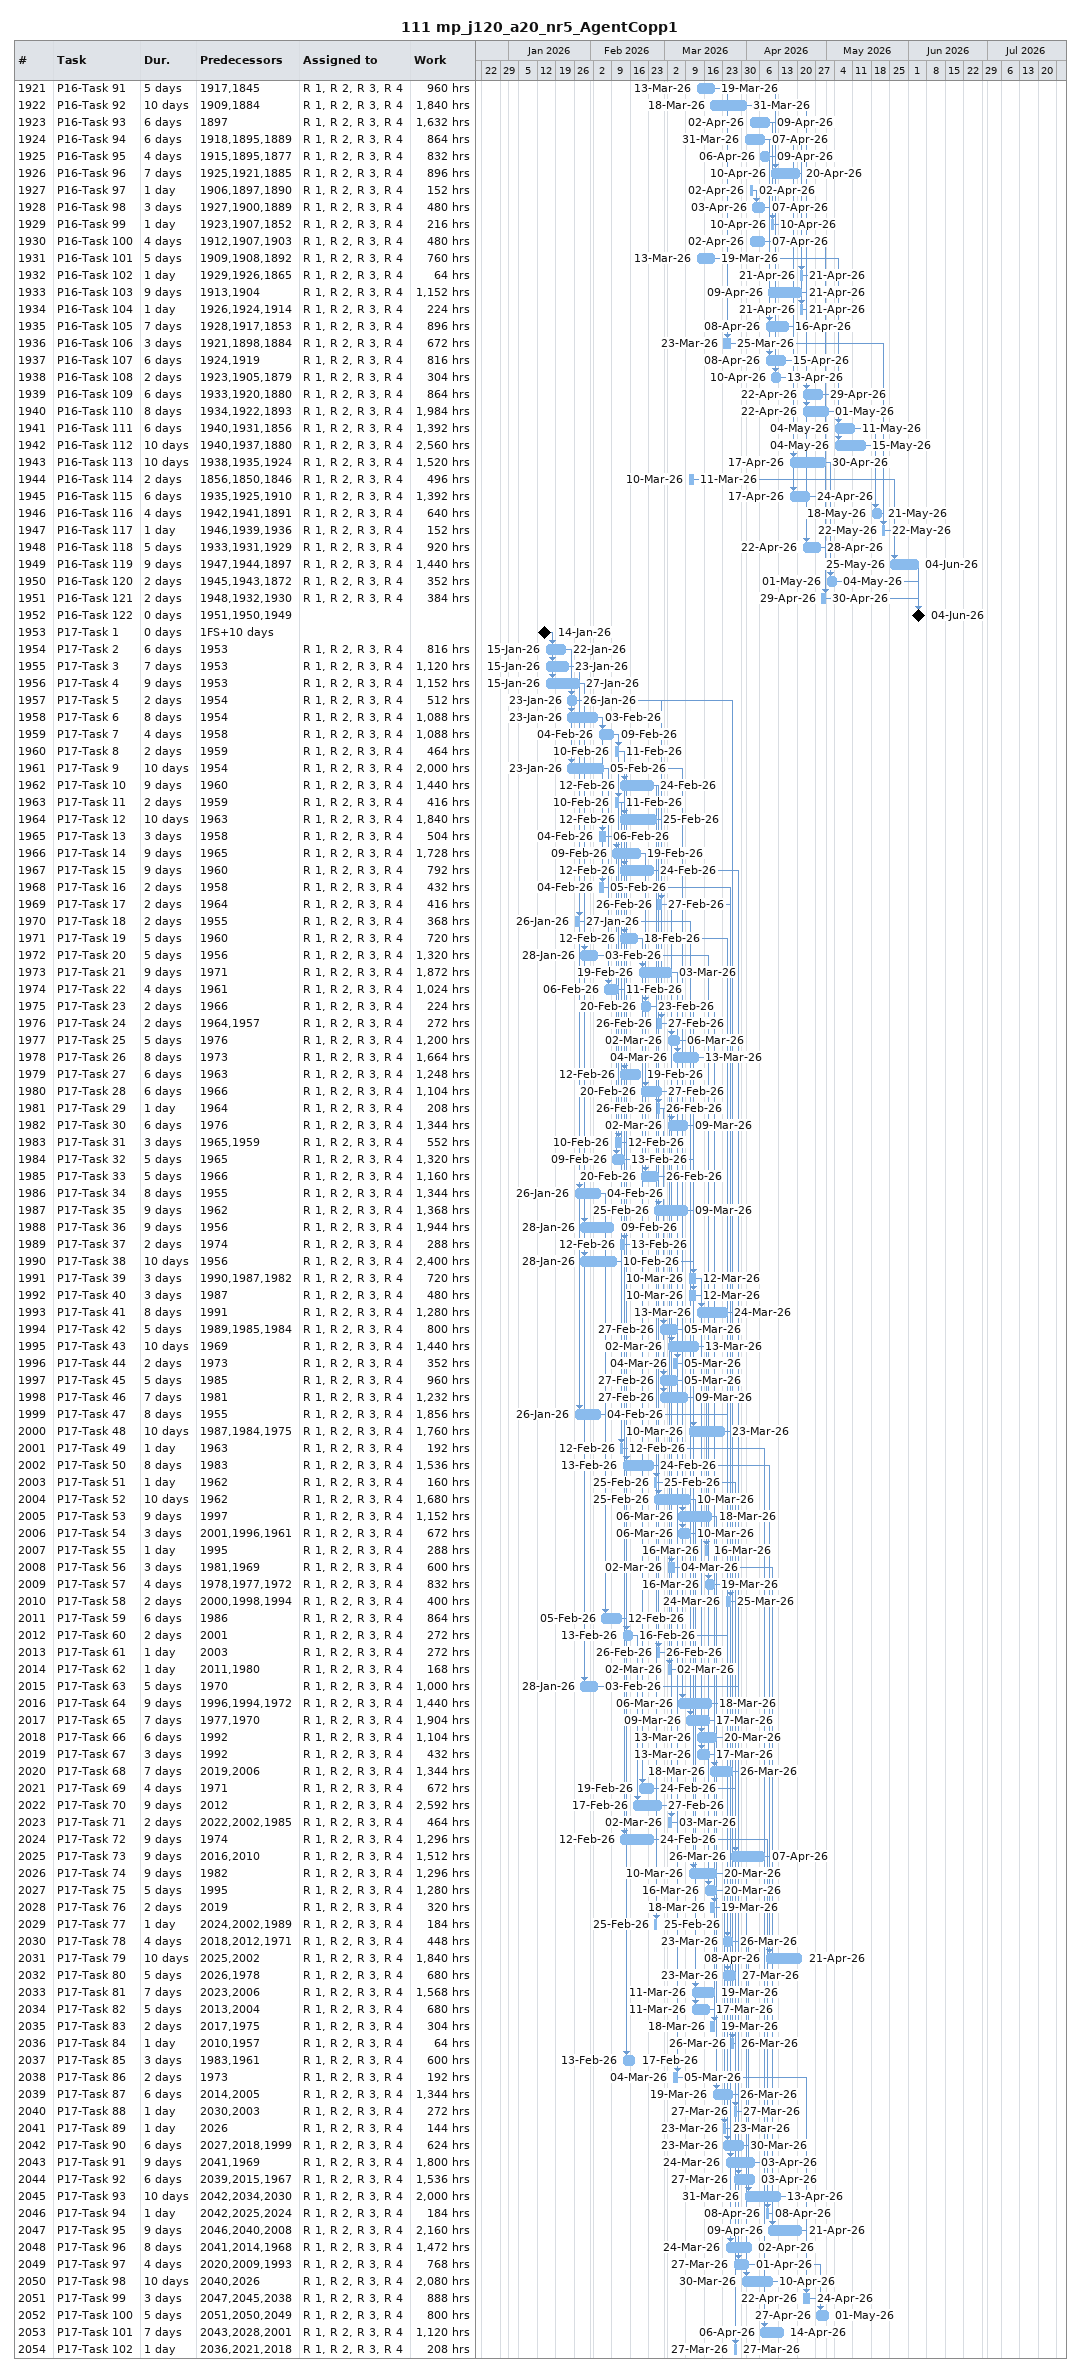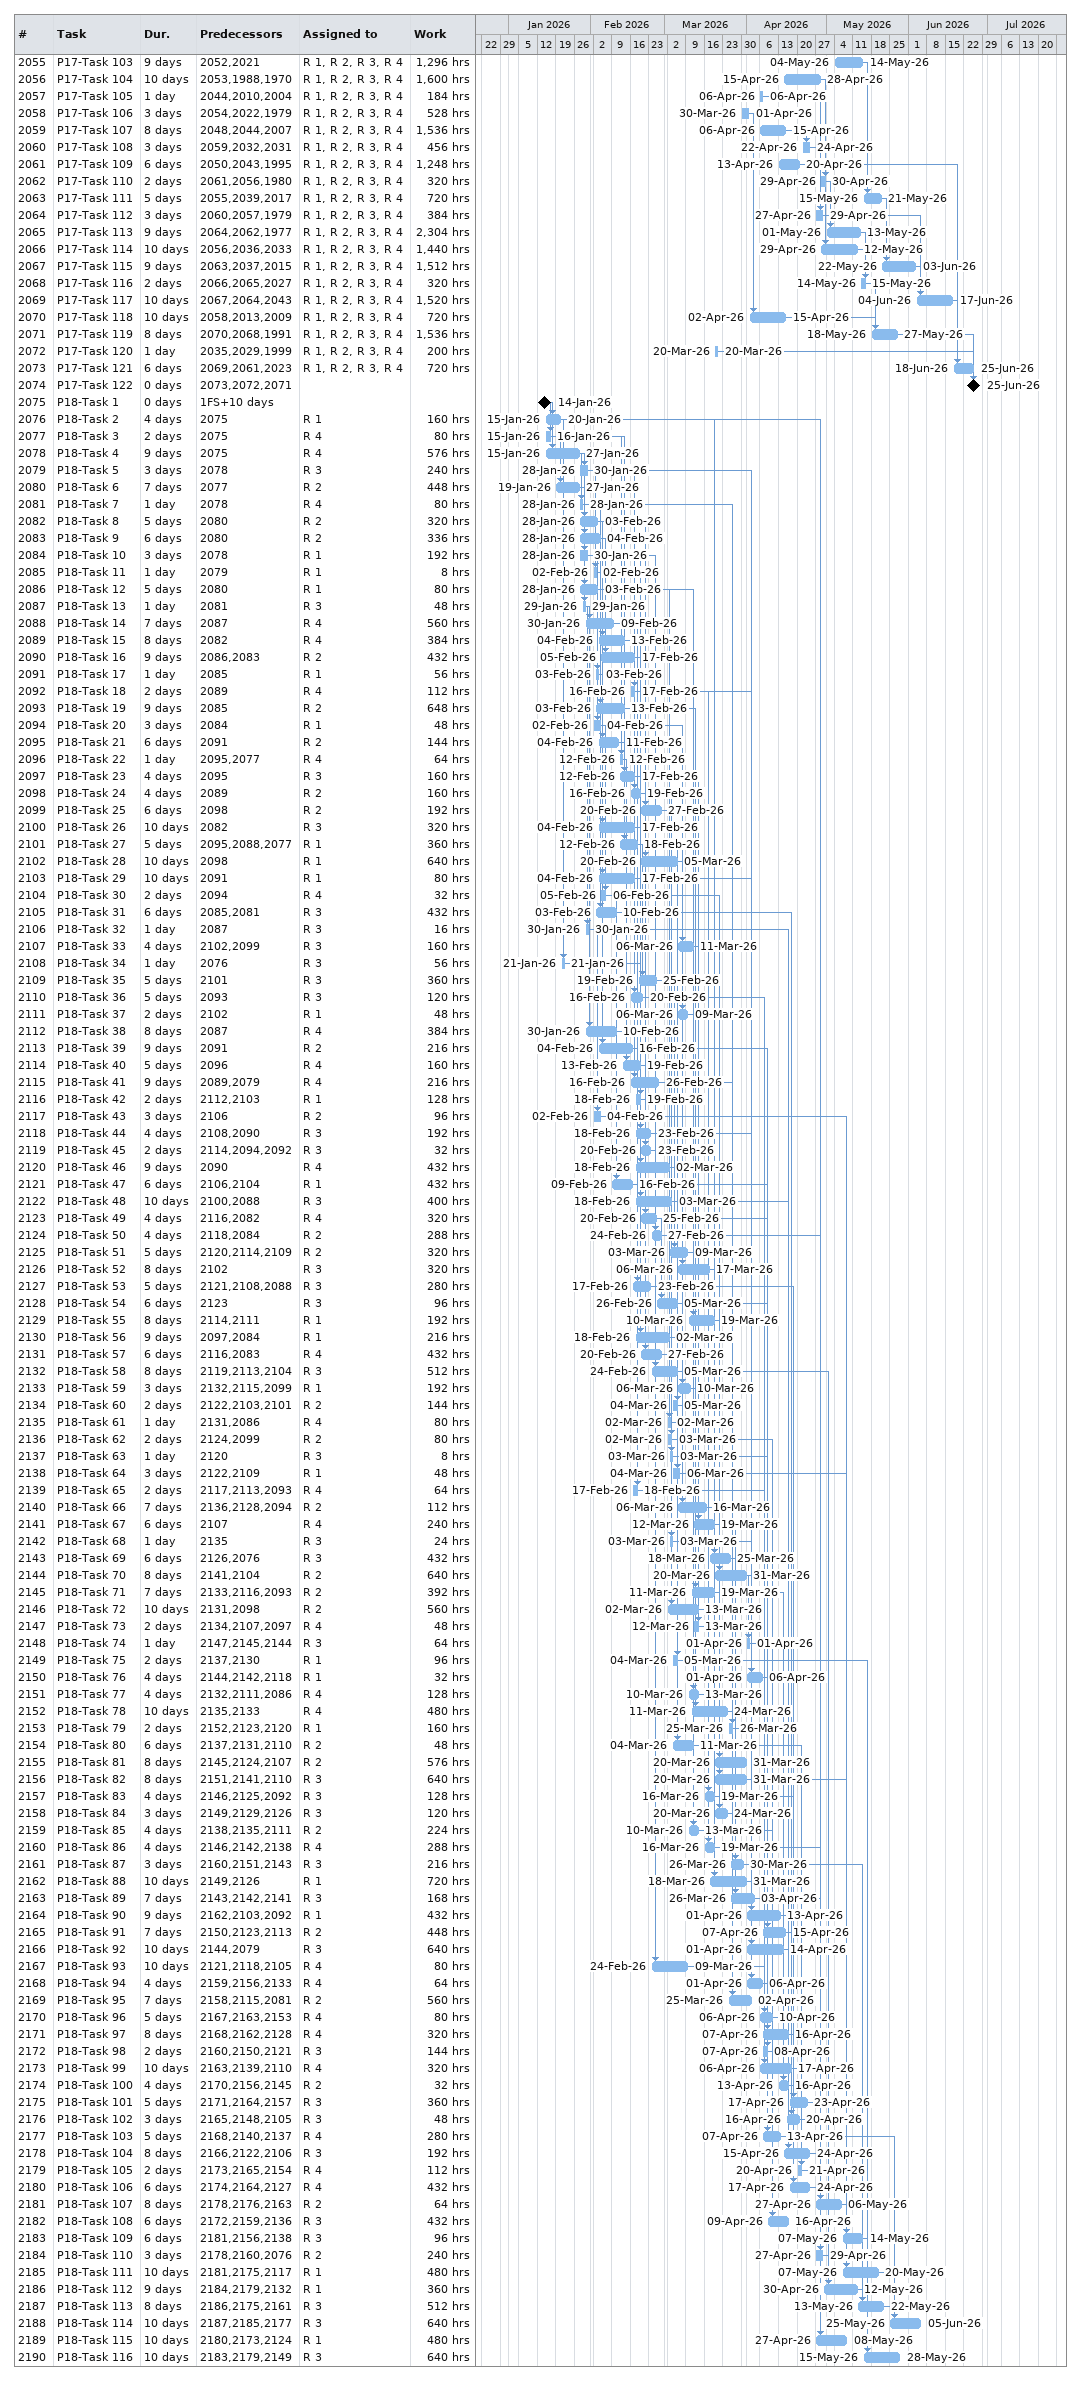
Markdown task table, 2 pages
111 mp_j120_a20_nr5_AgentCopp1

| ID | Task | Duration | Start | Finish | Predecessors | Resources | Work (h) |
|---|---|---|---|---|---|---|---|
| 1921 | P16-Task 91 | 5d | 2026-03-13 | 2026-03-19 | 1917, 1845 | R 1, R 2, R 3, R 4 | 960 |
| 1922 | P16-Task 92 | 10d | 2026-03-18 | 2026-03-31 | 1909, 1884 | R 1, R 2, R 3, R 4 | 1840 |
| 1923 | P16-Task 93 | 6d | 2026-04-02 | 2026-04-09 | 1897 | R 1, R 2, R 3, R 4 | 1632 |
| 1924 | P16-Task 94 | 6d | 2026-03-31 | 2026-04-07 | 1918, 1895, 1889 | R 1, R 2, R 3, R 4 | 864 |
| 1925 | P16-Task 95 | 4d | 2026-04-06 | 2026-04-09 | 1915, 1895, 1877 | R 1, R 2, R 3, R 4 | 832 |
| 1926 | P16-Task 96 | 7d | 2026-04-10 | 2026-04-20 | 1925, 1921, 1885 | R 1, R 2, R 3, R 4 | 896 |
| 1927 | P16-Task 97 | 1d | 2026-04-02 | 2026-04-02 | 1906, 1897, 1890 | R 1, R 2, R 3, R 4 | 152 |
| 1928 | P16-Task 98 | 3d | 2026-04-03 | 2026-04-07 | 1927, 1900, 1889 | R 1, R 2, R 3, R 4 | 480 |
| 1929 | P16-Task 99 | 1d | 2026-04-10 | 2026-04-10 | 1923, 1907, 1852 | R 1, R 2, R 3, R 4 | 216 |
| 1930 | P16-Task 100 | 4d | 2026-04-02 | 2026-04-07 | 1912, 1907, 1903 | R 1, R 2, R 3, R 4 | 480 |
| 1931 | P16-Task 101 | 5d | 2026-03-13 | 2026-03-19 | 1909, 1908, 1892 | R 1, R 2, R 3, R 4 | 760 |
| 1932 | P16-Task 102 | 1d | 2026-04-21 | 2026-04-21 | 1929, 1926, 1865 | R 1, R 2, R 3, R 4 | 64 |
| 1933 | P16-Task 103 | 9d | 2026-04-09 | 2026-04-21 | 1913, 1904 | R 1, R 2, R 3, R 4 | 1152 |
| 1934 | P16-Task 104 | 1d | 2026-04-21 | 2026-04-21 | 1926, 1924, 1914 | R 1, R 2, R 3, R 4 | 224 |
| 1935 | P16-Task 105 | 7d | 2026-04-08 | 2026-04-16 | 1928, 1917, 1853 | R 1, R 2, R 3, R 4 | 896 |
| 1936 | P16-Task 106 | 3d | 2026-03-23 | 2026-03-25 | 1921, 1898, 1884 | R 1, R 2, R 3, R 4 | 672 |
| 1937 | P16-Task 107 | 6d | 2026-04-08 | 2026-04-15 | 1924, 1919 | R 1, R 2, R 3, R 4 | 816 |
| 1938 | P16-Task 108 | 2d | 2026-04-10 | 2026-04-13 | 1923, 1905, 1879 | R 1, R 2, R 3, R 4 | 304 |
| 1939 | P16-Task 109 | 6d | 2026-04-22 | 2026-04-29 | 1933, 1920, 1880 | R 1, R 2, R 3, R 4 | 864 |
| 1940 | P16-Task 110 | 8d | 2026-04-22 | 2026-05-01 | 1934, 1922, 1893 | R 1, R 2, R 3, R 4 | 1984 |
| 1941 | P16-Task 111 | 6d | 2026-05-04 | 2026-05-11 | 1940, 1931, 1856 | R 1, R 2, R 3, R 4 | 1392 |
| 1942 | P16-Task 112 | 10d | 2026-05-04 | 2026-05-15 | 1940, 1937, 1880 | R 1, R 2, R 3, R 4 | 2560 |
| 1943 | P16-Task 113 | 10d | 2026-04-17 | 2026-04-30 | 1938, 1935, 1924 | R 1, R 2, R 3, R 4 | 1520 |
| 1944 | P16-Task 114 | 2d | 2026-03-10 | 2026-03-11 | 1856, 1850, 1846 | R 1, R 2, R 3, R 4 | 496 |
| 1945 | P16-Task 115 | 6d | 2026-04-17 | 2026-04-24 | 1935, 1925, 1910 | R 1, R 2, R 3, R 4 | 1392 |
| 1946 | P16-Task 116 | 4d | 2026-05-18 | 2026-05-21 | 1942, 1941, 1891 | R 1, R 2, R 3, R 4 | 640 |
| 1947 | P16-Task 117 | 1d | 2026-05-22 | 2026-05-22 | 1946, 1939, 1936 | R 1, R 2, R 3, R 4 | 152 |
| 1948 | P16-Task 118 | 5d | 2026-04-22 | 2026-04-28 | 1933, 1931, 1929 | R 1, R 2, R 3, R 4 | 920 |
| 1949 | P16-Task 119 | 9d | 2026-05-25 | 2026-06-04 | 1947, 1944, 1897 | R 1, R 2, R 3, R 4 | 1440 |
| 1950 | P16-Task 120 | 2d | 2026-05-01 | 2026-05-04 | 1945, 1943, 1872 | R 1, R 2, R 3, R 4 | 352 |
| 1951 | P16-Task 121 | 2d | 2026-04-29 | 2026-04-30 | 1948, 1932, 1930 | R 1, R 2, R 3, R 4 | 384 |
| 1952 | P16-Task 122 | 0d | 2026-06-04 | 2026-06-04 | 1951, 1950, 1949 |  |  |
| 1953 | P17-Task 1 | 0d | 2026-01-14 | 2026-01-14 | 1FS+10d |  |  |
| 1954 | P17-Task 2 | 6d | 2026-01-15 | 2026-01-22 | 1953 | R 1, R 2, R 3, R 4 | 816 |
| 1955 | P17-Task 3 | 7d | 2026-01-15 | 2026-01-23 | 1953 | R 1, R 2, R 3, R 4 | 1120 |
| 1956 | P17-Task 4 | 9d | 2026-01-15 | 2026-01-27 | 1953 | R 1, R 2, R 3, R 4 | 1152 |
| 1957 | P17-Task 5 | 2d | 2026-01-23 | 2026-01-26 | 1954 | R 1, R 2, R 3, R 4 | 512 |
| 1958 | P17-Task 6 | 8d | 2026-01-23 | 2026-02-03 | 1954 | R 1, R 2, R 3, R 4 | 1088 |
| 1959 | P17-Task 7 | 4d | 2026-02-04 | 2026-02-09 | 1958 | R 1, R 2, R 3, R 4 | 1088 |
| 1960 | P17-Task 8 | 2d | 2026-02-10 | 2026-02-11 | 1959 | R 1, R 2, R 3, R 4 | 464 |
| 1961 | P17-Task 9 | 10d | 2026-01-23 | 2026-02-05 | 1954 | R 1, R 2, R 3, R 4 | 2000 |
| 1962 | P17-Task 10 | 9d | 2026-02-12 | 2026-02-24 | 1960 | R 1, R 2, R 3, R 4 | 1440 |
| 1963 | P17-Task 11 | 2d | 2026-02-10 | 2026-02-11 | 1959 | R 1, R 2, R 3, R 4 | 416 |
| 1964 | P17-Task 12 | 10d | 2026-02-12 | 2026-02-25 | 1963 | R 1, R 2, R 3, R 4 | 1840 |
| 1965 | P17-Task 13 | 3d | 2026-02-04 | 2026-02-06 | 1958 | R 1, R 2, R 3, R 4 | 504 |
| 1966 | P17-Task 14 | 9d | 2026-02-09 | 2026-02-19 | 1965 | R 1, R 2, R 3, R 4 | 1728 |
| 1967 | P17-Task 15 | 9d | 2026-02-12 | 2026-02-24 | 1960 | R 1, R 2, R 3, R 4 | 792 |
| 1968 | P17-Task 16 | 2d | 2026-02-04 | 2026-02-05 | 1958 | R 1, R 2, R 3, R 4 | 432 |
| 1969 | P17-Task 17 | 2d | 2026-02-26 | 2026-02-27 | 1964 | R 1, R 2, R 3, R 4 | 416 |
| 1970 | P17-Task 18 | 2d | 2026-01-26 | 2026-01-27 | 1955 | R 1, R 2, R 3, R 4 | 368 |
| 1971 | P17-Task 19 | 5d | 2026-02-12 | 2026-02-18 | 1960 | R 1, R 2, R 3, R 4 | 720 |
| 1972 | P17-Task 20 | 5d | 2026-01-28 | 2026-02-03 | 1956 | R 1, R 2, R 3, R 4 | 1320 |
| 1973 | P17-Task 21 | 9d | 2026-02-19 | 2026-03-03 | 1971 | R 1, R 2, R 3, R 4 | 1872 |
| 1974 | P17-Task 22 | 4d | 2026-02-06 | 2026-02-11 | 1961 | R 1, R 2, R 3, R 4 | 1024 |
| 1975 | P17-Task 23 | 2d | 2026-02-20 | 2026-02-23 | 1966 | R 1, R 2, R 3, R 4 | 224 |
| 1976 | P17-Task 24 | 2d | 2026-02-26 | 2026-02-27 | 1964, 1957 | R 1, R 2, R 3, R 4 | 272 |
| 1977 | P17-Task 25 | 5d | 2026-03-02 | 2026-03-06 | 1976 | R 1, R 2, R 3, R 4 | 1200 |
| 1978 | P17-Task 26 | 8d | 2026-03-04 | 2026-03-13 | 1973 | R 1, R 2, R 3, R 4 | 1664 |
| 1979 | P17-Task 27 | 6d | 2026-02-12 | 2026-02-19 | 1963 | R 1, R 2, R 3, R 4 | 1248 |
| 1980 | P17-Task 28 | 6d | 2026-02-20 | 2026-02-27 | 1966 | R 1, R 2, R 3, R 4 | 1104 |
| 1981 | P17-Task 29 | 1d | 2026-02-26 | 2026-02-26 | 1964 | R 1, R 2, R 3, R 4 | 208 |
| 1982 | P17-Task 30 | 6d | 2026-03-02 | 2026-03-09 | 1976 | R 1, R 2, R 3, R 4 | 1344 |
| 1983 | P17-Task 31 | 3d | 2026-02-10 | 2026-02-12 | 1965, 1959 | R 1, R 2, R 3, R 4 | 552 |
| 1984 | P17-Task 32 | 5d | 2026-02-09 | 2026-02-13 | 1965 | R 1, R 2, R 3, R 4 | 1320 |
| 1985 | P17-Task 33 | 5d | 2026-02-20 | 2026-02-26 | 1966 | R 1, R 2, R 3, R 4 | 1160 |
| 1986 | P17-Task 34 | 8d | 2026-01-26 | 2026-02-04 | 1955 | R 1, R 2, R 3, R 4 | 1344 |
| 1987 | P17-Task 35 | 9d | 2026-02-25 | 2026-03-09 | 1962 | R 1, R 2, R 3, R 4 | 1368 |
| 1988 | P17-Task 36 | 9d | 2026-01-28 | 2026-02-09 | 1956 | R 1, R 2, R 3, R 4 | 1944 |
| 1989 | P17-Task 37 | 2d | 2026-02-12 | 2026-02-13 | 1974 | R 1, R 2, R 3, R 4 | 288 |
| 1990 | P17-Task 38 | 10d | 2026-01-28 | 2026-02-10 | 1956 | R 1, R 2, R 3, R 4 | 2400 |
| 1991 | P17-Task 39 | 3d | 2026-03-10 | 2026-03-12 | 1990, 1987, 1982 | R 1, R 2, R 3, R 4 | 720 |
| 1992 | P17-Task 40 | 3d | 2026-03-10 | 2026-03-12 | 1987 | R 1, R 2, R 3, R 4 | 480 |
| 1993 | P17-Task 41 | 8d | 2026-03-13 | 2026-03-24 | 1991 | R 1, R 2, R 3, R 4 | 1280 |
| 1994 | P17-Task 42 | 5d | 2026-02-27 | 2026-03-05 | 1989, 1985, 1984 | R 1, R 2, R 3, R 4 | 800 |
| 1995 | P17-Task 43 | 10d | 2026-03-02 | 2026-03-13 | 1969 | R 1, R 2, R 3, R 4 | 1440 |
| 1996 | P17-Task 44 | 2d | 2026-03-04 | 2026-03-05 | 1973 | R 1, R 2, R 3, R 4 | 352 |
| 1997 | P17-Task 45 | 5d | 2026-02-27 | 2026-03-05 | 1985 | R 1, R 2, R 3, R 4 | 960 |
| 1998 | P17-Task 46 | 7d | 2026-02-27 | 2026-03-09 | 1981 | R 1, R 2, R 3, R 4 | 1232 |
| 1999 | P17-Task 47 | 8d | 2026-01-26 | 2026-02-04 | 1955 | R 1, R 2, R 3, R 4 | 1856 |
| 2000 | P17-Task 48 | 10d | 2026-03-10 | 2026-03-23 | 1987, 1984, 1975 | R 1, R 2, R 3, R 4 | 1760 |
| 2001 | P17-Task 49 | 1d | 2026-02-12 | 2026-02-12 | 1963 | R 1, R 2, R 3, R 4 | 192 |
| 2002 | P17-Task 50 | 8d | 2026-02-13 | 2026-02-24 | 1983 | R 1, R 2, R 3, R 4 | 1536 |
| 2003 | P17-Task 51 | 1d | 2026-02-25 | 2026-02-25 | 1962 | R 1, R 2, R 3, R 4 | 160 |
| 2004 | P17-Task 52 | 10d | 2026-02-25 | 2026-03-10 | 1962 | R 1, R 2, R 3, R 4 | 1680 |
| 2005 | P17-Task 53 | 9d | 2026-03-06 | 2026-03-18 | 1997 | R 1, R 2, R 3, R 4 | 1152 |
| 2006 | P17-Task 54 | 3d | 2026-03-06 | 2026-03-10 | 2001, 1996, 1961 | R 1, R 2, R 3, R 4 | 672 |
| 2007 | P17-Task 55 | 1d | 2026-03-16 | 2026-03-16 | 1995 | R 1, R 2, R 3, R 4 | 288 |
| 2008 | P17-Task 56 | 3d | 2026-03-02 | 2026-03-04 | 1981, 1969 | R 1, R 2, R 3, R 4 | 600 |
| 2009 | P17-Task 57 | 4d | 2026-03-16 | 2026-03-19 | 1978, 1977, 1972 | R 1, R 2, R 3, R 4 | 832 |
| 2010 | P17-Task 58 | 2d | 2026-03-24 | 2026-03-25 | 2000, 1998, 1994 | R 1, R 2, R 3, R 4 | 400 |
| 2011 | P17-Task 59 | 6d | 2026-02-05 | 2026-02-12 | 1986 | R 1, R 2, R 3, R 4 | 864 |
| 2012 | P17-Task 60 | 2d | 2026-02-13 | 2026-02-16 | 2001 | R 1, R 2, R 3, R 4 | 272 |
| 2013 | P17-Task 61 | 1d | 2026-02-26 | 2026-02-26 | 2003 | R 1, R 2, R 3, R 4 | 272 |
| 2014 | P17-Task 62 | 1d | 2026-03-02 | 2026-03-02 | 2011, 1980 | R 1, R 2, R 3, R 4 | 168 |
| 2015 | P17-Task 63 | 5d | 2026-01-28 | 2026-02-03 | 1970 | R 1, R 2, R 3, R 4 | 1000 |
| 2016 | P17-Task 64 | 9d | 2026-03-06 | 2026-03-18 | 1996, 1994, 1972 | R 1, R 2, R 3, R 4 | 1440 |
| 2017 | P17-Task 65 | 7d | 2026-03-09 | 2026-03-17 | 1977, 1970 | R 1, R 2, R 3, R 4 | 1904 |
| 2018 | P17-Task 66 | 6d | 2026-03-13 | 2026-03-20 | 1992 | R 1, R 2, R 3, R 4 | 1104 |
| 2019 | P17-Task 67 | 3d | 2026-03-13 | 2026-03-17 | 1992 | R 1, R 2, R 3, R 4 | 432 |
| 2020 | P17-Task 68 | 7d | 2026-03-18 | 2026-03-26 | 2019, 2006 | R 1, R 2, R 3, R 4 | 1344 |
| 2021 | P17-Task 69 | 4d | 2026-02-19 | 2026-02-24 | 1971 | R 1, R 2, R 3, R 4 | 672 |
| 2022 | P17-Task 70 | 9d | 2026-02-17 | 2026-02-27 | 2012 | R 1, R 2, R 3, R 4 | 2592 |
| 2023 | P17-Task 71 | 2d | 2026-03-02 | 2026-03-03 | 2022, 2002, 1985 | R 1, R 2, R 3, R 4 | 464 |
| 2024 | P17-Task 72 | 9d | 2026-02-12 | 2026-02-24 | 1974 | R 1, R 2, R 3, R 4 | 1296 |
| 2025 | P17-Task 73 | 9d | 2026-03-26 | 2026-04-07 | 2016, 2010 | R 1, R 2, R 3, R 4 | 1512 |
| 2026 | P17-Task 74 | 9d | 2026-03-10 | 2026-03-20 | 1982 | R 1, R 2, R 3, R 4 | 1296 |
| 2027 | P17-Task 75 | 5d | 2026-03-16 | 2026-03-20 | 1995 | R 1, R 2, R 3, R 4 | 1280 |
| 2028 | P17-Task 76 | 2d | 2026-03-18 | 2026-03-19 | 2019 | R 1, R 2, R 3, R 4 | 320 |
| 2029 | P17-Task 77 | 1d | 2026-02-25 | 2026-02-25 | 2024, 2002, 1989 | R 1, R 2, R 3, R 4 | 184 |
| 2030 | P17-Task 78 | 4d | 2026-03-23 | 2026-03-26 | 2018, 2012, 1971 | R 1, R 2, R 3, R 4 | 448 |
| 2031 | P17-Task 79 | 10d | 2026-04-08 | 2026-04-21 | 2025, 2002 | R 1, R 2, R 3, R 4 | 1840 |
| 2032 | P17-Task 80 | 5d | 2026-03-23 | 2026-03-27 | 2026, 1978 | R 1, R 2, R 3, R 4 | 680 |
| 2033 | P17-Task 81 | 7d | 2026-03-11 | 2026-03-19 | 2023, 2006 | R 1, R 2, R 3, R 4 | 1568 |
| 2034 | P17-Task 82 | 5d | 2026-03-11 | 2026-03-17 | 2013, 2004 | R 1, R 2, R 3, R 4 | 680 |
| 2035 | P17-Task 83 | 2d | 2026-03-18 | 2026-03-19 | 2017, 1975 | R 1, R 2, R 3, R 4 | 304 |
| 2036 | P17-Task 84 | 1d | 2026-03-26 | 2026-03-26 | 2010, 1957 | R 1, R 2, R 3, R 4 | 64 |
| 2037 | P17-Task 85 | 3d | 2026-02-13 | 2026-02-17 | 1983, 1961 | R 1, R 2, R 3, R 4 | 600 |
| 2038 | P17-Task 86 | 2d | 2026-03-04 | 2026-03-05 | 1973 | R 1, R 2, R 3, R 4 | 192 |
| 2039 | P17-Task 87 | 6d | 2026-03-19 | 2026-03-26 | 2014, 2005 | R 1, R 2, R 3, R 4 | 1344 |
| 2040 | P17-Task 88 | 1d | 2026-03-27 | 2026-03-27 | 2030, 2003 | R 1, R 2, R 3, R 4 | 272 |
| 2041 | P17-Task 89 | 1d | 2026-03-23 | 2026-03-23 | 2026 | R 1, R 2, R 3, R 4 | 144 |
| 2042 | P17-Task 90 | 6d | 2026-03-23 | 2026-03-30 | 2027, 2018, 1999 | R 1, R 2, R 3, R 4 | 624 |
| 2043 | P17-Task 91 | 9d | 2026-03-24 | 2026-04-03 | 2041, 1969 | R 1, R 2, R 3, R 4 | 1800 |
| 2044 | P17-Task 92 | 6d | 2026-03-27 | 2026-04-03 | 2039, 2015, 1967 | R 1, R 2, R 3, R 4 | 1536 |
| 2045 | P17-Task 93 | 10d | 2026-03-31 | 2026-04-13 | 2042, 2034, 2030 | R 1, R 2, R 3, R 4 | 2000 |
| 2046 | P17-Task 94 | 1d | 2026-04-08 | 2026-04-08 | 2042, 2025, 2024 | R 1, R 2, R 3, R 4 | 184 |
| 2047 | P17-Task 95 | 9d | 2026-04-09 | 2026-04-21 | 2046, 2040, 2008 | R 1, R 2, R 3, R 4 | 2160 |
| 2048 | P17-Task 96 | 8d | 2026-03-24 | 2026-04-02 | 2041, 2014, 1968 | R 1, R 2, R 3, R 4 | 1472 |
| 2049 | P17-Task 97 | 4d | 2026-03-27 | 2026-04-01 | 2020, 2009, 1993 | R 1, R 2, R 3, R 4 | 768 |
| 2050 | P17-Task 98 | 10d | 2026-03-30 | 2026-04-10 | 2040, 2026 | R 1, R 2, R 3, R 4 | 2080 |
| 2051 | P17-Task 99 | 3d | 2026-04-22 | 2026-04-24 | 2047, 2045, 2038 | R 1, R 2, R 3, R 4 | 888 |
| 2052 | P17-Task 100 | 5d | 2026-04-27 | 2026-05-01 | 2051, 2050, 2049 | R 1, R 2, R 3, R 4 | 800 |
| 2053 | P17-Task 101 | 7d | 2026-04-06 | 2026-04-14 | 2043, 2028, 2001 | R 1, R 2, R 3, R 4 | 1120 |
| 2054 | P17-Task 102 | 1d | 2026-03-27 | 2026-03-27 | 2036, 2021, 2018 | R 1, R 2, R 3, R 4 | 208 |
| 2055 | P17-Task 103 | 9d | 2026-05-04 | 2026-05-14 | 2052, 2021 | R 1, R 2, R 3, R 4 | 1296 |
| 2056 | P17-Task 104 | 10d | 2026-04-15 | 2026-04-28 | 2053, 1988, 1970 | R 1, R 2, R 3, R 4 | 1600 |
| 2057 | P17-Task 105 | 1d | 2026-04-06 | 2026-04-06 | 2044, 2010, 2004 | R 1, R 2, R 3, R 4 | 184 |
| 2058 | P17-Task 106 | 3d | 2026-03-30 | 2026-04-01 | 2054, 2022, 1979 | R 1, R 2, R 3, R 4 | 528 |
| 2059 | P17-Task 107 | 8d | 2026-04-06 | 2026-04-15 | 2048, 2044, 2007 | R 1, R 2, R 3, R 4 | 1536 |
| 2060 | P17-Task 108 | 3d | 2026-04-22 | 2026-04-24 | 2059, 2032, 2031 | R 1, R 2, R 3, R 4 | 456 |
| 2061 | P17-Task 109 | 6d | 2026-04-13 | 2026-04-20 | 2050, 2043, 1995 | R 1, R 2, R 3, R 4 | 1248 |
| 2062 | P17-Task 110 | 2d | 2026-04-29 | 2026-04-30 | 2061, 2056, 1980 | R 1, R 2, R 3, R 4 | 320 |
| 2063 | P17-Task 111 | 5d | 2026-05-15 | 2026-05-21 | 2055, 2039, 2017 | R 1, R 2, R 3, R 4 | 720 |
| 2064 | P17-Task 112 | 3d | 2026-04-27 | 2026-04-29 | 2060, 2057, 1979 | R 1, R 2, R 3, R 4 | 384 |
| 2065 | P17-Task 113 | 9d | 2026-05-01 | 2026-05-13 | 2064, 2062, 1977 | R 1, R 2, R 3, R 4 | 2304 |
| 2066 | P17-Task 114 | 10d | 2026-04-29 | 2026-05-12 | 2056, 2036, 2033 | R 1, R 2, R 3, R 4 | 1440 |
| 2067 | P17-Task 115 | 9d | 2026-05-22 | 2026-06-03 | 2063, 2037, 2015 | R 1, R 2, R 3, R 4 | 1512 |
| 2068 | P17-Task 116 | 2d | 2026-05-14 | 2026-05-15 | 2066, 2065, 2027 | R 1, R 2, R 3, R 4 | 320 |
| 2069 | P17-Task 117 | 10d | 2026-06-04 | 2026-06-17 | 2067, 2064, 2043 | R 1, R 2, R 3, R 4 | 1520 |
| 2070 | P17-Task 118 | 10d | 2026-04-02 | 2026-04-15 | 2058, 2013, 2009 | R 1, R 2, R 3, R 4 | 720 |
| 2071 | P17-Task 119 | 8d | 2026-05-18 | 2026-05-27 | 2070, 2068, 1991 | R 1, R 2, R 3, R 4 | 1536 |
| 2072 | P17-Task 120 | 1d | 2026-03-20 | 2026-03-20 | 2035, 2029, 1999 | R 1, R 2, R 3, R 4 | 200 |
| 2073 | P17-Task 121 | 6d | 2026-06-18 | 2026-06-25 | 2069, 2061, 2023 | R 1, R 2, R 3, R 4 | 720 |
| 2074 | P17-Task 122 | 0d | 2026-06-25 | 2026-06-25 | 2073, 2072, 2071 |  |  |
| 2075 | P18-Task 1 | 0d | 2026-01-14 | 2026-01-14 | 1FS+10d |  |  |
| 2076 | P18-Task 2 | 4d | 2026-01-15 | 2026-01-20 | 2075 | R 1 | 160 |
| 2077 | P18-Task 3 | 2d | 2026-01-15 | 2026-01-16 | 2075 | R 4 | 80 |
| 2078 | P18-Task 4 | 9d | 2026-01-15 | 2026-01-27 | 2075 | R 4 | 576 |
| 2079 | P18-Task 5 | 3d | 2026-01-28 | 2026-01-30 | 2078 | R 3 | 240 |
| 2080 | P18-Task 6 | 7d | 2026-01-19 | 2026-01-27 | 2077 | R 2 | 448 |
| 2081 | P18-Task 7 | 1d | 2026-01-28 | 2026-01-28 | 2078 | R 4 | 80 |
| 2082 | P18-Task 8 | 5d | 2026-01-28 | 2026-02-03 | 2080 | R 2 | 320 |
| 2083 | P18-Task 9 | 6d | 2026-01-28 | 2026-02-04 | 2080 | R 2 | 336 |
| 2084 | P18-Task 10 | 3d | 2026-01-28 | 2026-01-30 | 2078 | R 1 | 192 |
| 2085 | P18-Task 11 | 1d | 2026-02-02 | 2026-02-02 | 2079 | R 1 | 8 |
| 2086 | P18-Task 12 | 5d | 2026-01-28 | 2026-02-03 | 2080 | R 1 | 80 |
| 2087 | P18-Task 13 | 1d | 2026-01-29 | 2026-01-29 | 2081 | R 3 | 48 |
| 2088 | P18-Task 14 | 7d | 2026-01-30 | 2026-02-09 | 2087 | R 4 | 560 |
| 2089 | P18-Task 15 | 8d | 2026-02-04 | 2026-02-13 | 2082 | R 4 | 384 |
| 2090 | P18-Task 16 | 9d | 2026-02-05 | 2026-02-17 | 2086, 2083 | R 2 | 432 |
| 2091 | P18-Task 17 | 1d | 2026-02-03 | 2026-02-03 | 2085 | R 1 | 56 |
| 2092 | P18-Task 18 | 2d | 2026-02-16 | 2026-02-17 | 2089 | R 4 | 112 |
| 2093 | P18-Task 19 | 9d | 2026-02-03 | 2026-02-13 | 2085 | R 2 | 648 |
| 2094 | P18-Task 20 | 3d | 2026-02-02 | 2026-02-04 | 2084 | R 1 | 48 |
| 2095 | P18-Task 21 | 6d | 2026-02-04 | 2026-02-11 | 2091 | R 2 | 144 |
| 2096 | P18-Task 22 | 1d | 2026-02-12 | 2026-02-12 | 2095, 2077 | R 4 | 64 |
| 2097 | P18-Task 23 | 4d | 2026-02-12 | 2026-02-17 | 2095 | R 3 | 160 |
| 2098 | P18-Task 24 | 4d | 2026-02-16 | 2026-02-19 | 2089 | R 2 | 160 |
| 2099 | P18-Task 25 | 6d | 2026-02-20 | 2026-02-27 | 2098 | R 2 | 192 |
| 2100 | P18-Task 26 | 10d | 2026-02-04 | 2026-02-17 | 2082 | R 3 | 320 |
| 2101 | P18-Task 27 | 5d | 2026-02-12 | 2026-02-18 | 2095, 2088, 2077 | R 1 | 360 |
| 2102 | P18-Task 28 | 10d | 2026-02-20 | 2026-03-05 | 2098 | R 1 | 640 |
| 2103 | P18-Task 29 | 10d | 2026-02-04 | 2026-02-17 | 2091 | R 1 | 80 |
| 2104 | P18-Task 30 | 2d | 2026-02-05 | 2026-02-06 | 2094 | R 4 | 32 |
| 2105 | P18-Task 31 | 6d | 2026-02-03 | 2026-02-10 | 2085, 2081 | R 3 | 432 |
| 2106 | P18-Task 32 | 1d | 2026-01-30 | 2026-01-30 | 2087 | R 3 | 16 |
| 2107 | P18-Task 33 | 4d | 2026-03-06 | 2026-03-11 | 2102, 2099 | R 3 | 160 |
| 2108 | P18-Task 34 | 1d | 2026-01-21 | 2026-01-21 | 2076 | R 3 | 56 |
| 2109 | P18-Task 35 | 5d | 2026-02-19 | 2026-02-25 | 2101 | R 3 | 360 |
| 2110 | P18-Task 36 | 5d | 2026-02-16 | 2026-02-20 | 2093 | R 3 | 120 |
| 2111 | P18-Task 37 | 2d | 2026-03-06 | 2026-03-09 | 2102 | R 1 | 48 |
| 2112 | P18-Task 38 | 8d | 2026-01-30 | 2026-02-10 | 2087 | R 4 | 384 |
| 2113 | P18-Task 39 | 9d | 2026-02-04 | 2026-02-16 | 2091 | R 2 | 216 |
| 2114 | P18-Task 40 | 5d | 2026-02-13 | 2026-02-19 | 2096 | R 4 | 160 |
| 2115 | P18-Task 41 | 9d | 2026-02-16 | 2026-02-26 | 2089, 2079 | R 4 | 216 |
| 2116 | P18-Task 42 | 2d | 2026-02-18 | 2026-02-19 | 2112, 2103 | R 1 | 128 |
| 2117 | P18-Task 43 | 3d | 2026-02-02 | 2026-02-04 | 2106 | R 2 | 96 |
| 2118 | P18-Task 44 | 4d | 2026-02-18 | 2026-02-23 | 2108, 2090 | R 3 | 192 |
| 2119 | P18-Task 45 | 2d | 2026-02-20 | 2026-02-23 | 2114, 2094, 2092 | R 3 | 32 |
| 2120 | P18-Task 46 | 9d | 2026-02-18 | 2026-03-02 | 2090 | R 4 | 432 |
| 2121 | P18-Task 47 | 6d | 2026-02-09 | 2026-02-16 | 2106, 2104 | R 1 | 432 |
| 2122 | P18-Task 48 | 10d | 2026-02-18 | 2026-03-03 | 2100, 2088 | R 3 | 400 |
| 2123 | P18-Task 49 | 4d | 2026-02-20 | 2026-02-25 | 2116, 2082 | R 4 | 320 |
| 2124 | P18-Task 50 | 4d | 2026-02-24 | 2026-02-27 | 2118, 2084 | R 2 | 288 |
| 2125 | P18-Task 51 | 5d | 2026-03-03 | 2026-03-09 | 2120, 2114, 2109 | R 2 | 320 |
| 2126 | P18-Task 52 | 8d | 2026-03-06 | 2026-03-17 | 2102 | R 3 | 320 |
| 2127 | P18-Task 53 | 5d | 2026-02-17 | 2026-02-23 | 2121, 2108, 2088 | R 3 | 280 |
| 2128 | P18-Task 54 | 6d | 2026-02-26 | 2026-03-05 | 2123 | R 3 | 96 |
| 2129 | P18-Task 55 | 8d | 2026-03-10 | 2026-03-19 | 2114, 2111 | R 1 | 192 |
| 2130 | P18-Task 56 | 9d | 2026-02-18 | 2026-03-02 | 2097, 2084 | R 1 | 216 |
| 2131 | P18-Task 57 | 6d | 2026-02-20 | 2026-02-27 | 2116, 2083 | R 4 | 432 |
| 2132 | P18-Task 58 | 8d | 2026-02-24 | 2026-03-05 | 2119, 2113, 2104 | R 3 | 512 |
| 2133 | P18-Task 59 | 3d | 2026-03-06 | 2026-03-10 | 2132, 2115, 2099 | R 1 | 192 |
| 2134 | P18-Task 60 | 2d | 2026-03-04 | 2026-03-05 | 2122, 2103, 2101 | R 2 | 144 |
| 2135 | P18-Task 61 | 1d | 2026-03-02 | 2026-03-02 | 2131, 2086 | R 4 | 80 |
| 2136 | P18-Task 62 | 2d | 2026-03-02 | 2026-03-03 | 2124, 2099 | R 2 | 80 |
| 2137 | P18-Task 63 | 1d | 2026-03-03 | 2026-03-03 | 2120 | R 3 | 8 |
| 2138 | P18-Task 64 | 3d | 2026-03-04 | 2026-03-06 | 2122, 2109 | R 1 | 48 |
| 2139 | P18-Task 65 | 2d | 2026-02-17 | 2026-02-18 | 2117, 2113, 2093 | R 4 | 64 |
| 2140 | P18-Task 66 | 7d | 2026-03-06 | 2026-03-16 | 2136, 2128, 2094 | R 2 | 112 |
| 2141 | P18-Task 67 | 6d | 2026-03-12 | 2026-03-19 | 2107 | R 4 | 240 |
| 2142 | P18-Task 68 | 1d | 2026-03-03 | 2026-03-03 | 2135 | R 3 | 24 |
| 2143 | P18-Task 69 | 6d | 2026-03-18 | 2026-03-25 | 2126, 2076 | R 3 | 432 |
| 2144 | P18-Task 70 | 8d | 2026-03-20 | 2026-03-31 | 2141, 2104 | R 2 | 640 |
| 2145 | P18-Task 71 | 7d | 2026-03-11 | 2026-03-19 | 2133, 2116, 2093 | R 2 | 392 |
| 2146 | P18-Task 72 | 10d | 2026-03-02 | 2026-03-13 | 2131, 2098 | R 2 | 560 |
| 2147 | P18-Task 73 | 2d | 2026-03-12 | 2026-03-13 | 2134, 2107, 2097 | R 4 | 48 |
| 2148 | P18-Task 74 | 1d | 2026-04-01 | 2026-04-01 | 2147, 2145, 2144 | R 3 | 64 |
| 2149 | P18-Task 75 | 2d | 2026-03-04 | 2026-03-05 | 2137, 2130 | R 1 | 96 |
| 2150 | P18-Task 76 | 4d | 2026-04-01 | 2026-04-06 | 2144, 2142, 2118 | R 1 | 32 |
| 2151 | P18-Task 77 | 4d | 2026-03-10 | 2026-03-13 | 2132, 2111, 2086 | R 4 | 128 |
| 2152 | P18-Task 78 | 10d | 2026-03-11 | 2026-03-24 | 2135, 2133 | R 4 | 480 |
| 2153 | P18-Task 79 | 2d | 2026-03-25 | 2026-03-26 | 2152, 2123, 2120 | R 1 | 160 |
| 2154 | P18-Task 80 | 6d | 2026-03-04 | 2026-03-11 | 2137, 2131, 2110 | R 2 | 48 |
| 2155 | P18-Task 81 | 8d | 2026-03-20 | 2026-03-31 | 2145, 2124, 2107 | R 2 | 576 |
| 2156 | P18-Task 82 | 8d | 2026-03-20 | 2026-03-31 | 2151, 2141, 2110 | R 3 | 640 |
| 2157 | P18-Task 83 | 4d | 2026-03-16 | 2026-03-19 | 2146, 2125, 2092 | R 3 | 128 |
| 2158 | P18-Task 84 | 3d | 2026-03-20 | 2026-03-24 | 2149, 2129, 2126 | R 3 | 120 |
| 2159 | P18-Task 85 | 4d | 2026-03-10 | 2026-03-13 | 2138, 2135, 2111 | R 2 | 224 |
| 2160 | P18-Task 86 | 4d | 2026-03-16 | 2026-03-19 | 2146, 2142, 2138 | R 4 | 288 |
| 2161 | P18-Task 87 | 3d | 2026-03-26 | 2026-03-30 | 2160, 2151, 2143 | R 3 | 216 |
| 2162 | P18-Task 88 | 10d | 2026-03-18 | 2026-03-31 | 2149, 2126 | R 1 | 720 |
| 2163 | P18-Task 89 | 7d | 2026-03-26 | 2026-04-03 | 2143, 2142, 2141 | R 3 | 168 |
| 2164 | P18-Task 90 | 9d | 2026-04-01 | 2026-04-13 | 2162, 2103, 2092 | R 1 | 432 |
| 2165 | P18-Task 91 | 7d | 2026-04-07 | 2026-04-15 | 2150, 2123, 2113 | R 2 | 448 |
| 2166 | P18-Task 92 | 10d | 2026-04-01 | 2026-04-14 | 2144, 2079 | R 3 | 640 |
| 2167 | P18-Task 93 | 10d | 2026-02-24 | 2026-03-09 | 2121, 2118, 2105 | R 4 | 80 |
| 2168 | P18-Task 94 | 4d | 2026-04-01 | 2026-04-06 | 2159, 2156, 2133 | R 4 | 64 |
| 2169 | P18-Task 95 | 7d | 2026-03-25 | 2026-04-02 | 2158, 2115, 2081 | R 2 | 560 |
| 2170 | P18-Task 96 | 5d | 2026-04-06 | 2026-04-10 | 2167, 2163, 2153 | R 4 | 80 |
| 2171 | P18-Task 97 | 8d | 2026-04-07 | 2026-04-16 | 2168, 2162, 2128 | R 4 | 320 |
| 2172 | P18-Task 98 | 2d | 2026-04-07 | 2026-04-08 | 2160, 2150, 2121 | R 3 | 144 |
| 2173 | P18-Task 99 | 10d | 2026-04-06 | 2026-04-17 | 2163, 2139, 2110 | R 4 | 320 |
| 2174 | P18-Task 100 | 4d | 2026-04-13 | 2026-04-16 | 2170, 2156, 2145 | R 2 | 32 |
| 2175 | P18-Task 101 | 5d | 2026-04-17 | 2026-04-23 | 2171, 2164, 2157 | R 3 | 360 |
| 2176 | P18-Task 102 | 3d | 2026-04-16 | 2026-04-20 | 2165, 2148, 2105 | R 3 | 48 |
| 2177 | P18-Task 103 | 5d | 2026-04-07 | 2026-04-13 | 2168, 2140, 2137 | R 4 | 280 |
| 2178 | P18-Task 104 | 8d | 2026-04-15 | 2026-04-24 | 2166, 2122, 2106 | R 3 | 192 |
| 2179 | P18-Task 105 | 2d | 2026-04-20 | 2026-04-21 | 2173, 2165, 2154 | R 4 | 112 |
| 2180 | P18-Task 106 | 6d | 2026-04-17 | 2026-04-24 | 2174, 2164, 2127 | R 4 | 432 |
| 2181 | P18-Task 107 | 8d | 2026-04-27 | 2026-05-06 | 2178, 2176, 2163 | R 2 | 64 |
| 2182 | P18-Task 108 | 6d | 2026-04-09 | 2026-04-16 | 2172, 2159, 2136 | R 3 | 432 |
| 2183 | P18-Task 109 | 6d | 2026-05-07 | 2026-05-14 | 2181, 2156, 2138 | R 3 | 96 |
| 2184 | P18-Task 110 | 3d | 2026-04-27 | 2026-04-29 | 2178, 2160, 2076 | R 2 | 240 |
| 2185 | P18-Task 111 | 10d | 2026-05-07 | 2026-05-20 | 2181, 2175, 2117 | R 1 | 480 |
| 2186 | P18-Task 112 | 9d | 2026-04-30 | 2026-05-12 | 2184, 2179, 2132 | R 1 | 360 |
| 2187 | P18-Task 113 | 8d | 2026-05-13 | 2026-05-22 | 2186, 2175, 2161 | R 3 | 512 |
| 2188 | P18-Task 114 | 10d | 2026-05-25 | 2026-06-05 | 2187, 2185, 2177 | R 3 | 640 |
| 2189 | P18-Task 115 | 10d | 2026-04-27 | 2026-05-08 | 2180, 2173, 2124 | R 1 | 480 |
| 2190 | P18-Task 116 | 10d | 2026-05-15 | 2026-05-28 | 2183, 2179, 2149 | R 3 | 640 |
